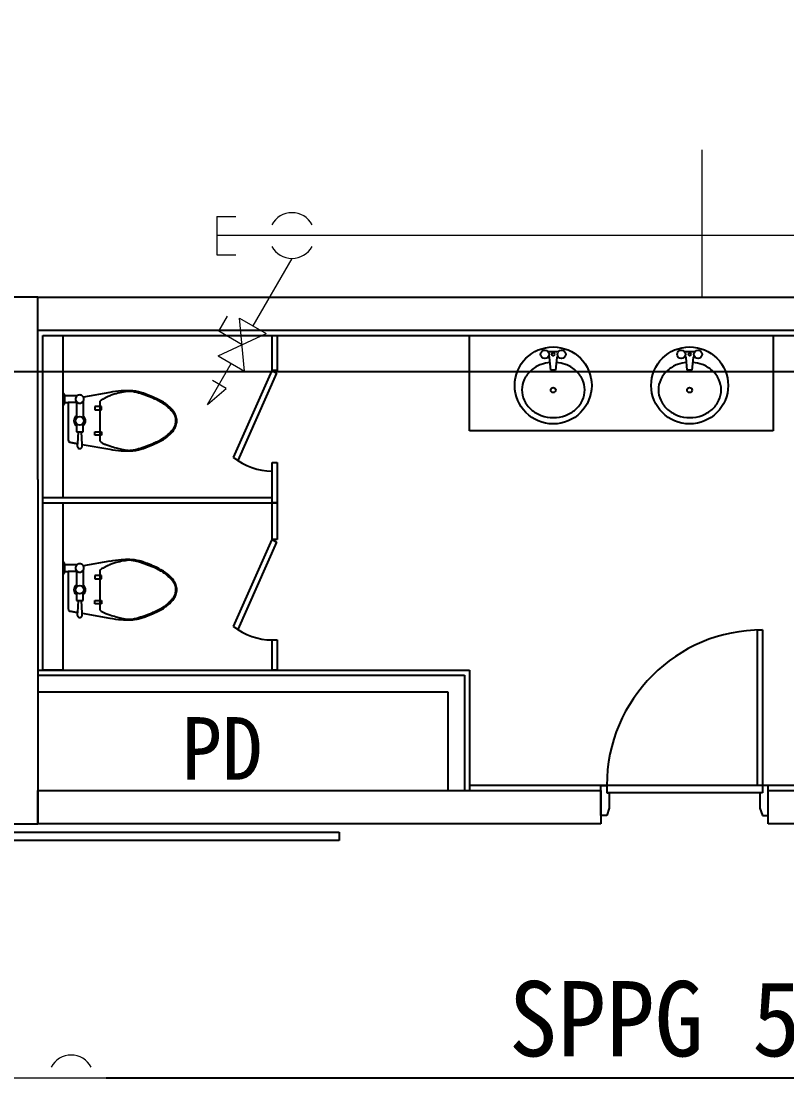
# Model space of a CAD drawing. Header units: millimetres. Extents: x 16332047 to 33387680, y -14835522 to -7015081.
# Drawn here: x 16637562 to 16641681, y -7661795 to -7656108 of the extents above; entities that cross this region are included whole.
import ezdxf
from ezdxf.enums import TextEntityAlignment as Align

# ---------------------------------------------------------------- set-up
doc = ezdxf.new("R2010")
doc.units = ezdxf.units.MM
doc.header["$LTSCALE"] = 300
doc.header["$MEASUREMENT"] = 0
doc.layers.get('0').update_dxf_attribs({"linetype": 'CONTINUOUS'})
doc.layers.add('건물', color=8, linetype='CONTINUOUS')
doc.layers.add('기존관', color=7, linetype='CONTINUOUS', lineweight=9)
doc.styles.add('돋움체', font='')
doc.styles.get('돋움체').set_extended_font_data('DotumChe')

# ---------------------------------------------------------------- blocks, each defined once
blk = doc.blocks.new('H_4')
at = {"color": 2}
for p, q in [((0, 100), (100, 100)), ((0, 100), (0, -100)), ((0, -100), (100, -100))]:
    blk.add_line(p, q, dxfattribs=at)

msp = doc.modelspace()

# ---------------------------------------------------------------- linework, layer by layer
at = {"layer": '건물'}
for p, q in [((16637651.9, -7657592.8), (16635311.9, -7657592.8)), ((16637651.9, -7657592.8), (16642898.9, -7657592.9)), ((16637651.9, -7657772.8), (16637651.9, -7657592.8)), ((16637651.9, -7658573.8), (16637651.9, -7657592.8)), ((16642898.9, -7657772.9), (16637651.9, -7657772.8)), ((16637678.9, -7659599.8), (16637678.9, -7657799.8)), ((16637678.9, -7657799.8), (16642898.9, -7657799.9)), ((16637678.9, -7658672.8), (16637678.9, -7657799.8)), ((16637678.9, -7657799.8), (16637786.9, -7657799.8)), ((16637786.9, -7657799.8), (16637786.9, -7658672.8)), ((16638911.9, -7657988.8), (16638911.9, -7657799.8)), ((16638911.9, -7657799.8), (16638938.9, -7657799.8)), ((16638938.9, -7657799.8), (16638938.9, -7657988.8)), ((16639973.9, -7658312.8), (16639973.9, -7657799.8)), ((16639973.9, -7657799.8), (16641607.8, -7657799.8)), ((16641607.8, -7657799.8), (16641607.8, -7658312.8)), ((16640450.3, -7657888.3), (16640397.5, -7657888.3)), ((16640400.3, -7657913.5), (16640397.5, -7657913.5)), ((16640411.3, -7657986.4), (16640404.8, -7657917.5)), ((16640443, -7657917.5), (16640436.5, -7657986.4)), ((16640450.3, -7657913.5), (16640447.5, -7657913.5)), ((16641184.2, -7657888.3), (16641131.4, -7657888.3)), ((16641134.2, -7657913.5), (16641131.4, -7657913.5)), ((16641145.2, -7657986.4), (16641138.7, -7657917.5)), ((16641176.9, -7657917.5), (16641170.4, -7657986.4)), ((16641184.2, -7657913.5), (16641181.4, -7657913.5)), ((16640436.5, -7657986.4), (16640411.3, -7657986.4)), ((16641170.4, -7657986.4), (16641145.2, -7657986.4)), ((16638704.9, -7658456.5), (16638911.9, -7657988.8)), ((16638935.3, -7658002.3), (16638727.2, -7658472.7)), ((16638911.9, -7657988.8), (16638935.3, -7658002.3)), ((16638938.9, -7657988.8), (16638911.9, -7657988.8)), ((16637795.9, -7658114.8), (16637786.9, -7658110.3)), ((16637786.9, -7658110.3), (16637786.9, -7658173.3)), ((16637795.9, -7658114.8), (16637786.9, -7658110.3)), ((16637786.9, -7658110.3), (16637786.9, -7658173.3)), ((16637795.9, -7658123.8), (16637795.9, -7658114.8)), ((16637795.9, -7658123.8), (16637795.9, -7658114.8)), ((16637795.9, -7658123.8), (16637795.9, -7658159.8)), ((16637863.4, -7658123.8), (16637795.9, -7658123.8)), ((16637863.4, -7658123.8), (16637795.9, -7658123.8)), ((16637858.9, -7658155.3), (16637858.9, -7658245.3)), ((16637894.9, -7658155.3), (16637894.9, -7658245.3)), ((16638038.9, -7658105.8), (16637896.6, -7658130.9)), ((16638038.9, -7658105.8), (16637896.6, -7658130.9)), ((16637984.9, -7658155.3), (16637984.9, -7658362.3)), ((16637786.9, -7658173.3), (16637795.9, -7658168.8)), ((16637786.9, -7658173.3), (16637795.9, -7658168.8)), ((16637795.9, -7658168.8), (16637795.9, -7658159.8)), ((16637795.9, -7658159.8), (16637815.1, -7658159.8)), ((16637795.9, -7658168.8), (16637795.9, -7658159.8)), ((16637795.9, -7658159.8), (16637815.1, -7658159.8)), ((16637814.4, -7658170.3), (16637814, -7658180.7)), ((16637814.4, -7658170.3), (16637814, -7658180.7)), ((16637814, -7658180.7), (16637814, -7658258.8)), ((16637814, -7658180.7), (16637814, -7658258.8)), ((16637814.8, -7658163.8), (16637814.4, -7658170.3)), ((16637814.8, -7658163.8), (16637814.4, -7658170.3)), ((16637815.1, -7658159.8), (16637814.8, -7658163.8)), ((16637815.1, -7658159.8), (16637814.8, -7658163.8)), ((16637863.4, -7658159.8), (16637815.1, -7658159.8)), ((16637993.9, -7658182.3), (16637957.9, -7658182.3)), ((16637957.9, -7658182.3), (16637957.9, -7658200.3)), ((16637957.9, -7658200.3), (16637993.9, -7658200.3)), ((16637993.9, -7658200.3), (16637993.9, -7658182.3)), ((16637814, -7658258.8), (16637814, -7658337)), ((16637814, -7658258.8), (16637814, -7658337)), ((16637858.9, -7658272.3), (16637858.9, -7658317.3)), ((16637858.9, -7658317.3), (16637894.9, -7658317.3)), ((16637867.9, -7658317.3), (16637864.2, -7658380.9)), ((16637889.9, -7658385.5), (16637885.9, -7658317.3)), ((16637894.9, -7658317.3), (16637894.9, -7658272.3)), ((16637957.9, -7658335.3), (16637957.9, -7658317.3)), ((16637957.9, -7658317.3), (16637993.9, -7658317.3)), ((16637993.9, -7658317.3), (16637993.9, -7658335.3)), ((16641607.8, -7658312.8), (16639973.9, -7658312.8)), ((16637814, -7658337), (16637814.4, -7658347.3)), ((16637814, -7658337), (16637814.4, -7658347.3)), ((16637814.4, -7658347.3), (16637814.8, -7658353.8)), ((16637814.4, -7658347.3), (16637814.8, -7658353.8)), ((16637814.8, -7658353.8), (16637815.3, -7658360.2)), ((16637814.8, -7658353.8), (16637815.3, -7658360.2)), ((16637815.3, -7658360.2), (16637815.8, -7658366)), ((16637815.3, -7658360.2), (16637815.8, -7658366)), ((16637815.8, -7658366), (16637816.6, -7658369.7)), ((16637815.8, -7658366), (16637816.6, -7658369.7)), ((16637816.6, -7658369.7), (16637818.1, -7658371.2)), ((16637816.6, -7658369.7), (16637818.1, -7658371.2)), ((16637818.1, -7658371.2), (16637820.8, -7658372.3)), ((16637818.1, -7658371.2), (16637820.8, -7658372.3)), ((16637820.8, -7658372.3), (16637823.9, -7658373.2)), ((16637820.8, -7658372.3), (16637823.9, -7658373.2)), ((16637823.9, -7658373.2), (16637827.1, -7658373.9)), ((16637823.9, -7658373.2), (16637827.1, -7658373.9)), ((16637827.1, -7658373.9), (16637831, -7658374.8)), ((16637827.1, -7658373.9), (16637831, -7658374.8)), ((16637831, -7658374.8), (16637836.9, -7658375.9)), ((16637831, -7658374.8), (16637836.9, -7658375.9)), ((16637836.9, -7658375.9), (16637840.6, -7658376.6)), ((16637836.9, -7658375.9), (16637840.6, -7658376.6)), ((16637840.6, -7658376.6), (16637844.6, -7658377.3)), ((16637840.6, -7658376.6), (16637844.6, -7658377.3)), ((16637844.6, -7658377.3), (16637849.2, -7658378.1)), ((16637844.6, -7658377.3), (16637849.2, -7658378.1)), ((16637849.2, -7658378.1), (16637854.4, -7658379.1)), ((16637849.2, -7658378.1), (16637854.4, -7658379.1)), ((16637854.4, -7658379.1), (16637859.7, -7658380.1)), ((16637854.4, -7658379.1), (16637859.7, -7658380.1)), ((16637859.7, -7658380.1), (16637864.2, -7658380.9)), ((16637859.7, -7658380.1), (16637864.2, -7658380.9)), ((16637863.9, -7658385.5), (16637863.7, -7658388.2)), ((16637863.9, -7658385.5), (16637863.7, -7658388.2)), ((16637864.2, -7658380.9), (16637863.9, -7658385.5)), ((16637864.2, -7658380.9), (16637863.9, -7658385.5)), ((16637890.1, -7658388.2), (16637889.9, -7658385.5)), ((16637889.9, -7658385.5), (16638038.9, -7658411.8)), ((16637890.1, -7658388.2), (16637889.9, -7658385.5)), ((16637889.9, -7658385.5), (16638038.9, -7658411.8)), ((16637993.9, -7658335.3), (16637957.9, -7658335.3)), ((16637863.5, -7658391.5), (16637863.4, -7658395.3)), ((16637863.5, -7658391.5), (16637863.4, -7658395.3)), ((16637863.4, -7658395.3), (16637864.2, -7658399.3)), ((16637863.4, -7658395.3), (16637864.2, -7658399.3)), ((16637863.7, -7658388.2), (16637863.5, -7658391.5)), ((16637863.7, -7658388.2), (16637863.5, -7658391.5)), ((16637864.2, -7658399.3), (16637866.2, -7658402.8)), ((16637864.2, -7658399.3), (16637866.2, -7658402.8)), ((16637866.2, -7658402.8), (16637868.9, -7658405.5)), ((16637866.2, -7658402.8), (16637868.9, -7658405.5)), ((16637868.9, -7658405.5), (16637871.7, -7658407.1)), ((16637868.9, -7658405.5), (16637871.7, -7658407.1)), ((16637871.7, -7658407.1), (16637874, -7658407.8)), ((16637871.7, -7658407.1), (16637874, -7658407.8)), ((16637874, -7658407.8), (16637876, -7658408.1)), ((16637874, -7658407.8), (16637876, -7658408.1)), ((16637876, -7658408.1), (16637876.9, -7658408.1)), ((16637876, -7658408.1), (16637876.9, -7658408.1)), ((16637876.9, -7658408.1), (16637877.8, -7658408.1)), ((16637876.9, -7658408.1), (16637877.8, -7658408.1)), ((16637877.8, -7658408.1), (16637879.8, -7658407.8)), ((16637877.8, -7658408.1), (16637879.8, -7658407.8)), ((16637879.8, -7658407.8), (16637882.1, -7658407.1)), ((16637879.8, -7658407.8), (16637882.1, -7658407.1)), ((16637882.1, -7658407.1), (16637884.9, -7658405.5)), ((16637882.1, -7658407.1), (16637884.9, -7658405.5)), ((16637884.9, -7658405.5), (16637887.6, -7658402.8)), ((16637884.9, -7658405.5), (16637887.6, -7658402.8)), ((16637887.6, -7658402.8), (16637889.6, -7658399.3)), ((16637887.6, -7658402.8), (16637889.6, -7658399.3)), ((16637889.6, -7658399.3), (16637890.4, -7658395.3)), ((16637889.6, -7658399.3), (16637890.4, -7658395.3)), ((16637890.3, -7658391.5), (16637890.1, -7658388.2)), ((16637890.3, -7658391.5), (16637890.1, -7658388.2)), ((16637890.4, -7658395.3), (16637890.3, -7658391.5)), ((16637890.4, -7658395.3), (16637890.3, -7658391.5)), ((16638727.2, -7658472.7), (16638704.9, -7658456.5)), ((16638911.9, -7658699.8), (16638911.9, -7658483.8)), ((16638911.9, -7658483.8), (16638938.9, -7658483.8)), ((16638938.9, -7658483.8), (16638938.9, -7658699.8)), ((16637651.9, -7658573.8), (16637651.9, -7660427.8)), ((16637786.9, -7658672.8), (16637678.9, -7658672.8)), ((16638911.9, -7658672.8), (16637678.9, -7658672.8)), ((16637678.9, -7659599.8), (16637678.9, -7658699.8)), ((16637678.9, -7658699.8), (16637786.9, -7658699.8)), ((16637678.9, -7658699.8), (16638911.9, -7658699.8)), ((16637786.9, -7658699.8), (16637786.9, -7659599.8)), ((16638911.9, -7658699.8), (16638911.9, -7658672.8)), ((16638911.9, -7658897.8), (16638911.9, -7658699.8)), ((16638911.9, -7658699.8), (16638938.9, -7658699.8)), ((16638938.9, -7658699.8), (16638911.9, -7658699.8)), ((16638938.9, -7658699.8), (16638938.9, -7658897.8)), ((16638704.9, -7659365.5), (16638911.9, -7658897.8)), ((16638935.3, -7658911.3), (16638727.2, -7659381.7)), ((16638911.9, -7658897.8), (16638935.3, -7658911.3)), ((16638938.9, -7658897.8), (16638911.9, -7658897.8)), ((16637795.9, -7659023.8), (16637786.9, -7659019.3)), ((16637786.9, -7659019.3), (16637786.9, -7659082.3)), ((16637795.9, -7659023.8), (16637786.9, -7659019.3)), ((16637786.9, -7659019.3), (16637786.9, -7659082.3)), ((16637795.9, -7659032.8), (16637795.9, -7659023.8)), ((16637795.9, -7659032.8), (16637795.9, -7659023.8)), ((16637795.9, -7659032.8), (16637795.9, -7659068.8)), ((16637863.4, -7659032.8), (16637795.9, -7659032.8)), ((16637863.4, -7659032.8), (16637795.9, -7659032.8)), ((16637858.9, -7659064.3), (16637858.9, -7659154.3)), ((16637894.9, -7659064.3), (16637894.9, -7659154.3)), ((16638038.9, -7659014.8), (16637896.6, -7659039.9)), ((16638038.9, -7659014.8), (16637896.6, -7659039.9)), ((16637984.9, -7659064.3), (16637984.9, -7659271.3)), ((16637786.9, -7659082.3), (16637795.9, -7659077.8)), ((16637786.9, -7659082.3), (16637795.9, -7659077.8)), ((16637795.9, -7659077.8), (16637795.9, -7659068.8)), ((16637795.9, -7659068.8), (16637815.1, -7659068.8)), ((16637795.9, -7659077.8), (16637795.9, -7659068.8)), ((16637795.9, -7659068.8), (16637815.1, -7659068.8)), ((16637814.4, -7659079.3), (16637814, -7659089.7)), ((16637814.4, -7659079.3), (16637814, -7659089.7)), ((16637814, -7659089.7), (16637814, -7659167.8)), ((16637814, -7659089.7), (16637814, -7659167.8)), ((16637814.8, -7659072.8), (16637814.4, -7659079.3)), ((16637814.8, -7659072.8), (16637814.4, -7659079.3)), ((16637815.1, -7659068.8), (16637814.8, -7659072.8)), ((16637815.1, -7659068.8), (16637814.8, -7659072.8)), ((16637863.4, -7659068.8), (16637815.1, -7659068.8)), ((16637993.9, -7659091.3), (16637957.9, -7659091.3)), ((16637957.9, -7659091.3), (16637957.9, -7659109.3)), ((16637957.9, -7659109.3), (16637993.9, -7659109.3)), ((16637993.9, -7659109.3), (16637993.9, -7659091.3)), ((16637814, -7659167.8), (16637814, -7659246)), ((16637814, -7659167.8), (16637814, -7659246)), ((16637858.9, -7659181.3), (16637858.9, -7659226.3)), ((16637894.9, -7659226.3), (16637894.9, -7659181.3)), ((16637858.9, -7659226.3), (16637894.9, -7659226.3)), ((16637867.9, -7659226.3), (16637864.2, -7659289.9)), ((16637889.9, -7659294.5), (16637885.9, -7659226.3)), ((16637957.9, -7659244.3), (16637957.9, -7659226.3)), ((16637957.9, -7659226.3), (16637993.9, -7659226.3)), ((16637993.9, -7659226.3), (16637993.9, -7659244.3)), ((16637814, -7659246), (16637814.4, -7659256.3)), ((16637814, -7659246), (16637814.4, -7659256.3)), ((16637814.4, -7659256.3), (16637814.8, -7659262.8)), ((16637814.4, -7659256.3), (16637814.8, -7659262.8)), ((16637814.8, -7659262.8), (16637815.3, -7659269.2)), ((16637814.8, -7659262.8), (16637815.3, -7659269.2)), ((16637815.3, -7659269.2), (16637815.8, -7659275)), ((16637815.3, -7659269.2), (16637815.8, -7659275)), ((16637815.8, -7659275), (16637816.6, -7659278.7)), ((16637815.8, -7659275), (16637816.6, -7659278.7)), ((16637816.6, -7659278.7), (16637818.1, -7659280.2)), ((16637816.6, -7659278.7), (16637818.1, -7659280.2)), ((16637818.1, -7659280.2), (16637820.8, -7659281.3)), ((16637818.1, -7659280.2), (16637820.8, -7659281.3)), ((16637820.8, -7659281.3), (16637823.9, -7659282.2)), ((16637820.8, -7659281.3), (16637823.9, -7659282.2)), ((16637823.9, -7659282.2), (16637827.1, -7659282.9)), ((16637823.9, -7659282.2), (16637827.1, -7659282.9)), ((16637827.1, -7659282.9), (16637831, -7659283.8)), ((16637827.1, -7659282.9), (16637831, -7659283.8)), ((16637831, -7659283.8), (16637836.9, -7659284.9)), ((16637831, -7659283.8), (16637836.9, -7659284.9)), ((16637836.9, -7659284.9), (16637840.6, -7659285.6)), ((16637836.9, -7659284.9), (16637840.6, -7659285.6)), ((16637840.6, -7659285.6), (16637844.6, -7659286.3)), ((16637840.6, -7659285.6), (16637844.6, -7659286.3)), ((16637844.6, -7659286.3), (16637849.2, -7659287.1)), ((16637844.6, -7659286.3), (16637849.2, -7659287.1)), ((16637849.2, -7659287.1), (16637854.4, -7659288.1)), ((16637849.2, -7659287.1), (16637854.4, -7659288.1)), ((16637854.4, -7659288.1), (16637859.7, -7659289.1)), ((16637854.4, -7659288.1), (16637859.7, -7659289.1)), ((16637859.7, -7659289.1), (16637864.2, -7659289.9)), ((16637859.7, -7659289.1), (16637864.2, -7659289.9)), ((16637863.9, -7659294.5), (16637863.7, -7659297.2)), ((16637863.9, -7659294.5), (16637863.7, -7659297.2)), ((16637864.2, -7659289.9), (16637863.9, -7659294.5)), ((16637864.2, -7659289.9), (16637863.9, -7659294.5)), ((16637890.1, -7659297.2), (16637889.9, -7659294.5)), ((16637889.9, -7659294.5), (16638038.9, -7659320.8)), ((16637890.1, -7659297.2), (16637889.9, -7659294.5)), ((16637889.9, -7659294.5), (16638038.9, -7659320.8)), ((16637993.9, -7659244.3), (16637957.9, -7659244.3)), ((16637863.5, -7659300.5), (16637863.4, -7659304.3)), ((16637863.5, -7659300.5), (16637863.4, -7659304.3)), ((16637863.4, -7659304.3), (16637864.2, -7659308.3)), ((16637863.4, -7659304.3), (16637864.2, -7659308.3)), ((16637863.7, -7659297.2), (16637863.5, -7659300.5)), ((16637863.7, -7659297.2), (16637863.5, -7659300.5)), ((16637864.2, -7659308.3), (16637866.2, -7659311.8)), ((16637864.2, -7659308.3), (16637866.2, -7659311.8)), ((16637866.2, -7659311.8), (16637868.9, -7659314.5)), ((16637866.2, -7659311.8), (16637868.9, -7659314.5)), ((16637868.9, -7659314.5), (16637871.7, -7659316.1)), ((16637868.9, -7659314.5), (16637871.7, -7659316.1)), ((16637871.7, -7659316.1), (16637874, -7659316.8)), ((16637871.7, -7659316.1), (16637874, -7659316.8)), ((16637874, -7659316.8), (16637876, -7659317.1)), ((16637874, -7659316.8), (16637876, -7659317.1)), ((16637876, -7659317.1), (16637876.9, -7659317.1)), ((16637876, -7659317.1), (16637876.9, -7659317.1)), ((16637876.9, -7659317.1), (16637877.8, -7659317.1)), ((16637876.9, -7659317.1), (16637877.8, -7659317.1)), ((16637877.8, -7659317.1), (16637879.8, -7659316.8)), ((16637877.8, -7659317.1), (16637879.8, -7659316.8)), ((16637879.8, -7659316.8), (16637882.1, -7659316.1)), ((16637879.8, -7659316.8), (16637882.1, -7659316.1)), ((16637882.1, -7659316.1), (16637884.9, -7659314.5)), ((16637882.1, -7659316.1), (16637884.9, -7659314.5)), ((16637884.9, -7659314.5), (16637887.6, -7659311.8)), ((16637884.9, -7659314.5), (16637887.6, -7659311.8)), ((16637887.6, -7659311.8), (16637889.6, -7659308.3)), ((16637887.6, -7659311.8), (16637889.6, -7659308.3)), ((16637889.6, -7659308.3), (16637890.4, -7659304.3)), ((16637889.6, -7659308.3), (16637890.4, -7659304.3)), ((16637890.3, -7659300.5), (16637890.1, -7659297.2)), ((16637890.3, -7659300.5), (16637890.1, -7659297.2)), ((16637890.4, -7659304.3), (16637890.3, -7659300.5)), ((16637890.4, -7659304.3), (16637890.3, -7659300.5)), ((16638727.2, -7659381.7), (16638704.9, -7659365.5)), ((16641522.3, -7660220.8), (16641522.3, -7659383.8)), ((16641522.3, -7659383.8), (16641549.3, -7659383.8)), ((16641549.3, -7659383.8), (16641549.3, -7660220.8)), ((16638911.9, -7659599.8), (16638911.9, -7659437.8)), ((16638911.9, -7659437.8), (16638938.9, -7659437.8)), ((16638938.9, -7659437.8), (16638938.9, -7659599.8)), ((16637651.9, -7659599.9), (16639973.9, -7659599.9)), ((16637651.9, -7659626.9), (16639946.9, -7659626.9)), ((16637786.9, -7659599.8), (16637678.9, -7659599.8)), ((16638938.9, -7659599.8), (16638911.9, -7659599.8)), ((16639946.9, -7659626.9), (16639946.9, -7660247.8)), ((16639973.9, -7659599.9), (16639973.9, -7660247.8)), ((16637651.9, -7659716.9), (16639856.9, -7659716.9)), ((16639856.9, -7659716.9), (16639856.9, -7660247.8)), ((16637651.9, -7660247.8), (16640680.8, -7660247.8)), ((16637651.9, -7660427.8), (16637651.9, -7660247.8)), ((16640680.8, -7660220.8), (16639973.9, -7660220.8)), ((16641580.8, -7660220.8), (16640680.8, -7660220.8)), ((16640680.8, -7660382.8), (16640680.8, -7660220.8)), ((16640680.8, -7660220.8), (16640712.3, -7660220.8)), ((16640680.8, -7660247.8), (16640680.8, -7660427.8)), ((16641549.3, -7660220.8), (16640712.3, -7660220.8)), ((16640712.3, -7660220.8), (16640712.3, -7660261.3)), ((16641549.3, -7660261.3), (16640712.3, -7660261.3)), ((16640712.3, -7660261.3), (16640725.8, -7660261.3)), ((16640725.8, -7660261.3), (16640725.8, -7660342.3)), ((16641549.3, -7660220.8), (16641522.3, -7660220.8)), ((16641549.3, -7660261.3), (16641535.8, -7660261.3)), ((16641535.8, -7660261.3), (16641535.8, -7660342.3)), ((16641580.8, -7660220.8), (16641549.3, -7660220.8)), ((16641549.3, -7660220.8), (16641549.3, -7660261.3)), ((16642871.9, -7660220.9), (16641580.8, -7660220.8)), ((16641580.8, -7660382.8), (16641580.8, -7660220.8)), ((16641580.8, -7660247.8), (16642898.9, -7660247.9)), ((16641580.8, -7660427.8), (16641580.8, -7660247.8)), ((16640725.8, -7660342.3), (16640712.3, -7660382.8)), ((16641535.8, -7660342.3), (16641549.3, -7660382.8)), ((16635311.9, -7660427.8), (16637651.9, -7660427.8)), ((16640680.8, -7660427.8), (16637651.9, -7660427.8)), ((16640712.3, -7660382.8), (16640680.8, -7660382.8)), ((16640712.3, -7660382.8), (16640712.3, -7660382.8)), ((16641549.3, -7660382.8), (16641549.3, -7660382.8)), ((16641549.3, -7660382.8), (16641580.8, -7660382.8)), ((16642898.9, -7660427.9), (16641580.8, -7660427.8)), ((16634411.9, -7660472.7), (16639271.9, -7660472.7)), ((16639271.9, -7660472.7), (16639271.9, -7660517.7)), ((16639271.9, -7660517.7), (16634411.9, -7660517.7)), ((16638019.8, -7661794.5), (16643614.6, -7661794.5))]:
    msp.add_line(p, q, dxfattribs=at)
msp.add_lwpolyline([(16633869.6, -7650200.8), (16644438.5, -7650200.8), (16644438.5, -7657995.5), (16633869.6, -7657995.5)], close=True, dxfattribs=at)
for centre, radius in [((16640423.9, -7658068.3), 207), ((16641157.8, -7658068.3), 207), ((16640378.9, -7657900.9), 22.5), ((16640423.9, -7657900.9), 7.2), ((16640468.9, -7657900.9), 22.5), ((16641112.8, -7657900.9), 22.5), ((16641157.8, -7657900.9), 7.2), ((16641202.8, -7657900.9), 22.5), ((16640423.9, -7658093), 13.5), ((16641157.8, -7658093), 13.5), ((16637876.9, -7658258.8), 22.5), ((16637876.9, -7659167.8), 22.5)]:
    msp.add_circle(centre, radius, dxfattribs=at)
for centre, radius, start, end in [((16640400.3, -7657918), 4.5, 5.3909, 90), ((16640447.5, -7657918), 4.5, 90, 174.6091), ((16641134.2, -7657918), 4.5, 5.3909, 90), ((16641181.4, -7657918), 4.5, 90, 174.6091), ((16640405.4, -7658101), 151.4, 131.3358, 154.7845), ((16640417.2, -7658114.5), 169.3, 110.0194, 131.3358), ((16640424.9, -7658135.5), 191.7, 95.2382, 110.0194), ((16640424.9, -7658135.5), 191.7, 69.9806, 85.3337), ((16640432.5, -7658114.5), 169.3, 48.6642, 69.9806), ((16640444.3, -7658101), 151.4, 25.2155, 48.6642), ((16641139.3, -7658101), 151.4, 131.3358, 154.7845), ((16641151.1, -7658114.5), 169.3, 110.0194, 131.3358), ((16641158.8, -7658135.5), 191.7, 95.2382, 110.0194), ((16641158.8, -7658135.5), 191.7, 69.9806, 85.3337), ((16641166.4, -7658114.5), 169.3, 48.6642, 69.9806), ((16641178.2, -7658101), 151.4, 25.2155, 48.6642), ((16640387.1, -7658092.4), 131.2, 154.7845, 180), ((16640462.6, -7658092.4), 131.2, 0, 25.2155), ((16641121, -7658092.4), 131.2, 154.7845, 180), ((16641196.5, -7658092.4), 131.2, 0, 25.2155), ((16638158.1, -7658792.9), 697.3, 94.7637, 99.8466), ((16638158.1, -7658792.9), 697.3, 94.7637, 99.8466), ((16638133.2, -7658493.8), 397.2, 88.0277, 94.7637), ((16638133.2, -7658493.8), 397.2, 88.0277, 94.7637), ((16638163.2, -7658403), 303.5, 94.3987, 101.6566), ((16638146.5, -7658186.4), 86.2, 80.7599, 94.3987), ((16638137.5, -7658369.8), 273.2, 81.2539, 88.0277), ((16638137.5, -7658369.8), 273.2, 81.2539, 88.0277), ((16638128.2, -7658299.5), 200.7, 74.0546, 80.7599), ((16638149.9, -7658289.2), 191.6, 73.1639, 81.2539), ((16638149.9, -7658289.2), 191.6, 73.1639, 81.2539), ((16640387.1, -7658092.4), 131.2, 180, 205.2155), ((16640462.6, -7658092.4), 131.2, 334.7845, 0), ((16641121, -7658092.4), 131.2, 180, 205.2155), ((16641196.5, -7658092.4), 131.2, 334.7845, 0), ((16637876.9, -7658141.8), 22.5, 126.8699, 28.9372), ((16637876.9, -7658141.8), 22.5, 28.9372, 126.8699), ((16637876.9, -7658141.8), 22.5, 28.9372, 126.8699), ((16637988.1, -7658155.3), 3.18, 126.8699, 180), ((16638080.4, -7658278.4), 157, 119.5675, 126.8699), ((16638213.7, -7658513.5), 427.3, 116.5651, 119.5675), ((16638144.5, -7658375), 272.5, 112.8054, 116.5651), ((16638120.7, -7658318.3), 210.9, 105.9454, 112.8054), ((16638210.8, -7658633.9), 539.2, 101.6566, 105.9454), ((16638006, -7658727.2), 645.6, 70.317, 74.0546), ((16638086.6, -7658498.5), 410.3, 71.5651, 73.1639), ((16638086.6, -7658498.5), 410.3, 71.5651, 73.1639), ((16637929.8, -7658968.9), 906.1, 70.4892, 71.5651), ((16637929.8, -7658968.9), 906.1, 70.4892, 71.5651), ((16637649.4, -7659724), 1704.2, 68.9625, 70.317), ((16638063.3, -7658592), 506.2, 66.0375, 70.4892), ((16638063.3, -7658592), 506.2, 66.0375, 70.4892), ((16638072.1, -7658624.9), 526.7, 66.5258, 68.9625), ((16637944.7, -7658858.8), 798.2, 62.4928, 66.0375), ((16637944.7, -7658858.8), 798.2, 62.4928, 66.0375), ((16638153.1, -7658438.5), 323.4, 61.3896, 66.5258), ((16638168.9, -7658409.5), 290.4, 55.9688, 61.3896), ((16638223.1, -7658324.3), 195.5, 53.1301, 62.4928), ((16638223.1, -7658324.3), 195.5, 53.1301, 62.4928), ((16640405.4, -7658083.8), 151.4, 205.2155, 228.6642), ((16640444.3, -7658083.8), 151.4, 311.3358, 334.7845), ((16641139.3, -7658083.8), 151.4, 205.2155, 228.6642), ((16641178.2, -7658083.8), 151.4, 311.3358, 334.7845), ((16638258.7, -7658276.5), 130, 49.3987, 55.9688), ((16638192.9, -7658364.5), 245.8, 44.7809, 53.1301), ((16638192.9, -7658364.5), 245.8, 44.7809, 53.1301), ((16638072.8, -7658493.3), 415.5, 45.7259, 49.3987), ((16638241.7, -7658320.1), 173.6, 36.8699, 45.7259), ((16638262, -7658295.9), 148.5, 33.6901, 44.7809), ((16638262, -7658295.9), 148.5, 33.6901, 44.7809), ((16638323.7, -7658254.8), 74.3, 17.9901, 33.6901), ((16638323.7, -7658254.8), 74.3, 17.9901, 33.6901), ((16640417.2, -7658070.4), 169.3, 228.6642, 249.9806), ((16640432.5, -7658070.4), 169.3, 290.0194, 311.3358), ((16641151.1, -7658070.4), 169.3, 228.6642, 249.9806), ((16641166.4, -7658070.4), 169.3, 290.0194, 311.3358), ((16637876.9, -7658258.8), 31.5, 124.8499, 235.1501), ((16637876.9, -7658258.8), 31.5, 304.8499, 55.1501), ((16638315.2, -7658265), 81.7, 23.9447, 36.8699), ((16638348.4, -7658250.2), 45.4, 9.4624, 23.9447), ((16638299.5, -7658257.5), 94.9, 345.9638, 359.1779), ((16638304.7, -7658257.5), 89.8, 359.1779, 9.4624), ((16638302, -7658261.8), 97.1, 9.4624, 17.9901), ((16638302, -7658261.8), 97.1, 9.4624, 17.9901), ((16638302, -7658255.8), 97.1, 342.01, 350.5377), ((16638302, -7658255.8), 97.1, 342.01, 350.5377), ((16638320, -7658258.8), 78.9, 0, 9.4624), ((16638320, -7658258.8), 78.9, 0, 9.4624), ((16638320, -7658258.8), 78.9, 350.5377, 0), ((16638320, -7658258.8), 78.9, 350.5377, 0), ((16640424.9, -7658049.4), 191.7, 249.9806, 270), ((16640424.9, -7658049.4), 191.7, 270, 290.0194), ((16641158.8, -7658049.4), 191.7, 249.9806, 270), ((16641158.8, -7658049.4), 191.7, 270, 290.0194), ((16638192.9, -7658153.2), 245.8, 306.8699, 315.2192), ((16638192.9, -7658153.2), 245.8, 306.8699, 315.2192), ((16638063.5, -7658012.4), 430.6, 310.6013, 314.0583), ((16638239.2, -7658194), 177.9, 314.0583, 320.1945), ((16638262, -7658221.7), 148.5, 315.2192, 326.31), ((16638262, -7658221.7), 148.5, 315.2192, 326.31), ((16638277.4, -7658225.8), 128.2, 320.1945, 327.425), ((16638344.6, -7658268.7), 48.4, 327.425, 345.9638), ((16638323.7, -7658262.9), 74.3, 326.31, 342.01), ((16638323.7, -7658262.9), 74.3, 326.31, 342.01), ((16637996, -7658362.3), 11.1, 180, 225), ((16638023, -7658335.3), 49.3, 225, 245.9278), ((16638109.8, -7658141), 262.1, 245.9278, 249.444), ((16637649.4, -7656793.7), 1704.2, 289.683, 291.0375), ((16638072.1, -7657892.7), 526.7, 291.0375, 293.4742), ((16637944.7, -7657658.9), 798.2, 293.9625, 297.5073), ((16637944.7, -7657658.9), 798.2, 293.9625, 297.5073), ((16638144.5, -7658059.5), 344.8, 293.4742, 298.6105), ((16638196.8, -7658155.3), 235.8, 298.6105, 304.8227), ((16638223.1, -7658193.4), 195.5, 297.5073, 306.8699), ((16638223.1, -7658193.4), 195.5, 297.5073, 306.8699), ((16638243.3, -7658222.3), 154.2, 304.8227, 310.6013), ((16638195.9, -7657911.4), 507.3, 249.444, 251.9714), ((16638335.3, -7657483.1), 957.8, 251.9714, 254.0546), ((16638158.1, -7657724.8), 697.3, 260.1535, 265.2364), ((16638158.1, -7657724.8), 697.3, 260.1535, 265.2364), ((16638276.9, -7657687.6), 745, 254.0546, 256.4167), ((16638133.2, -7658023.8), 397.2, 265.2364, 271.9724), ((16638133.2, -7658023.8), 397.2, 265.2364, 271.9724), ((16638153.5, -7658198.1), 219.9, 256.4167, 265.6013), ((16638144.3, -7658317.6), 100, 265.6013, 279.2402), ((16638137.5, -7658147.8), 273.2, 271.9724, 278.7462), ((16638137.5, -7658147.8), 273.2, 271.9724, 278.7462), ((16638128.2, -7658218.2), 200.7, 279.2402, 285.9454), ((16638149.9, -7658228.4), 191.6, 278.7462, 286.8361), ((16638149.9, -7658228.4), 191.6, 278.7462, 286.8361), ((16638006, -7657790.5), 645.6, 285.9454, 289.683), ((16638086.6, -7658019.1), 410.3, 286.8361, 288.435), ((16638086.6, -7658019.1), 410.3, 286.8361, 288.435), ((16637929.8, -7657548.8), 906.1, 288.435, 289.5109), ((16637929.8, -7657548.8), 906.1, 288.435, 289.5109), ((16638063.3, -7657925.7), 506.2, 289.5109, 293.9625), ((16638063.3, -7657925.7), 506.2, 289.5109, 293.9625), ((16638913.1, -7658193), 335.8, 231.6819, 269.7892), ((16638158.1, -7659701.9), 697.3, 94.7637, 99.8466), ((16638158.1, -7659701.9), 697.3, 94.7637, 99.8466), ((16638133.2, -7659402.8), 397.2, 88.0277, 94.7637), ((16638133.2, -7659402.8), 397.2, 88.0277, 94.7637), ((16638163.2, -7659312), 303.5, 94.3987, 101.6566), ((16638146.5, -7659095.4), 86.2, 80.7599, 94.3987), ((16638137.5, -7659278.8), 273.2, 81.2539, 88.0277), ((16638137.5, -7659278.8), 273.2, 81.2539, 88.0277), ((16638128.2, -7659208.5), 200.7, 74.0546, 80.7599), ((16638149.9, -7659198.2), 191.6, 73.1639, 81.2539), ((16638149.9, -7659198.2), 191.6, 73.1639, 81.2539), ((16637876.9, -7659050.8), 22.5, 126.8699, 28.9372), ((16637876.9, -7659050.8), 22.5, 28.9372, 126.8699), ((16637876.9, -7659050.8), 22.5, 28.9372, 126.8699), ((16637988.1, -7659064.3), 3.18, 126.8699, 180), ((16638080.4, -7659187.4), 157, 119.5675, 126.8699), ((16638213.7, -7659422.5), 427.3, 116.5651, 119.5675), ((16638144.5, -7659284), 272.5, 112.8054, 116.5651), ((16638120.7, -7659227.3), 210.9, 105.9454, 112.8054), ((16638210.8, -7659542.9), 539.2, 101.6566, 105.9454), ((16638006, -7659636.2), 645.6, 70.317, 74.0546), ((16638086.6, -7659407.5), 410.3, 71.5651, 73.1639), ((16638086.6, -7659407.5), 410.3, 71.5651, 73.1639), ((16637929.8, -7659877.9), 906.1, 70.4892, 71.5651), ((16637929.8, -7659877.9), 906.1, 70.4892, 71.5651), ((16637649.4, -7660633), 1704.2, 68.9625, 70.317), ((16638063.3, -7659501), 506.2, 66.0375, 70.4892), ((16638063.3, -7659501), 506.2, 66.0375, 70.4892), ((16638072.1, -7659533.9), 526.7, 66.5258, 68.9625), ((16637944.7, -7659767.8), 798.2, 62.4928, 66.0375), ((16637944.7, -7659767.8), 798.2, 62.4928, 66.0375), ((16638153.1, -7659347.5), 323.4, 61.3896, 66.5258), ((16638168.9, -7659318.5), 290.4, 55.9688, 61.3896), ((16638223.1, -7659233.3), 195.5, 53.1301, 62.4928), ((16638223.1, -7659233.3), 195.5, 53.1301, 62.4928), ((16638258.7, -7659185.5), 130, 49.3987, 55.9688), ((16638192.9, -7659273.5), 245.8, 44.7809, 53.1301), ((16638192.9, -7659273.5), 245.8, 44.7809, 53.1301), ((16638072.8, -7659402.3), 415.5, 45.7259, 49.3987), ((16638241.7, -7659229.1), 173.6, 36.8699, 45.7259), ((16638262, -7659204.9), 148.5, 33.6901, 44.7809), ((16638262, -7659204.9), 148.5, 33.6901, 44.7809), ((16638315.2, -7659174), 81.7, 23.9447, 36.8699), ((16638323.7, -7659163.8), 74.3, 17.9901, 33.6901), ((16638323.7, -7659163.8), 74.3, 17.9901, 33.6901), ((16637876.9, -7659167.8), 31.5, 124.8499, 235.1501), ((16637876.9, -7659167.8), 31.5, 304.8499, 55.1501), ((16638348.4, -7659159.2), 45.4, 9.4624, 23.9447), ((16638299.5, -7659166.5), 94.9, 345.9638, 359.1779), ((16638304.7, -7659166.5), 89.8, 359.1779, 9.4624), ((16638302, -7659170.8), 97.1, 9.4624, 17.9901), ((16638302, -7659170.8), 97.1, 9.4624, 17.9901), ((16638302, -7659164.8), 97.1, 342.01, 350.5377), ((16638302, -7659164.8), 97.1, 342.01, 350.5377), ((16638320, -7659167.8), 78.9, 0, 9.4624), ((16638320, -7659167.8), 78.9, 0, 9.4624), ((16638320, -7659167.8), 78.9, 350.5377, 0), ((16638320, -7659167.8), 78.9, 350.5377, 0), ((16638192.9, -7659062.2), 245.8, 306.8699, 315.2192), ((16638192.9, -7659062.2), 245.8, 306.8699, 315.2192), ((16638063.5, -7658921.4), 430.6, 310.6013, 314.0583), ((16638239.2, -7659103), 177.9, 314.0583, 320.1945), ((16638262, -7659130.7), 148.5, 315.2192, 326.31), ((16638262, -7659130.7), 148.5, 315.2192, 326.31), ((16638277.4, -7659134.8), 128.2, 320.1945, 327.425), ((16638344.6, -7659177.7), 48.4, 327.425, 345.9638), ((16638323.7, -7659171.9), 74.3, 326.31, 342.01), ((16638323.7, -7659171.9), 74.3, 326.31, 342.01), ((16637996, -7659271.3), 11.1, 180, 225), ((16638023, -7659244.3), 49.3, 225, 245.9278), ((16638109.8, -7659050), 262.1, 245.9278, 249.444), ((16638195.9, -7658820.4), 507.3, 249.444, 251.9714), ((16637649.4, -7657702.7), 1704.2, 289.683, 291.0375), ((16638072.1, -7658801.7), 526.7, 291.0375, 293.4742), ((16637944.7, -7658567.9), 798.2, 293.9625, 297.5073), ((16637944.7, -7658567.9), 798.2, 293.9625, 297.5073), ((16638144.5, -7658968.5), 344.8, 293.4742, 298.6105), ((16638196.8, -7659064.3), 235.8, 298.6105, 304.8227), ((16638223.1, -7659102.4), 195.5, 297.5073, 306.8699), ((16638223.1, -7659102.4), 195.5, 297.5073, 306.8699), ((16638243.3, -7659131.3), 154.2, 304.8227, 310.6013), ((16638335.3, -7658392.1), 957.8, 251.9714, 254.0546), ((16638158.1, -7658633.8), 697.3, 260.1535, 265.2364), ((16638158.1, -7658633.8), 697.3, 260.1535, 265.2364), ((16638276.9, -7658596.6), 745, 254.0546, 256.4167), ((16638133.2, -7658932.8), 397.2, 265.2364, 271.9724), ((16638133.2, -7658932.8), 397.2, 265.2364, 271.9724), ((16638153.5, -7659107.1), 219.9, 256.4167, 265.6013), ((16638144.3, -7659226.6), 100, 265.6013, 279.2402), ((16638137.5, -7659056.8), 273.2, 271.9724, 278.7462), ((16638137.5, -7659056.8), 273.2, 271.9724, 278.7462), ((16638128.2, -7659127.2), 200.7, 279.2402, 285.9454), ((16638149.9, -7659137.4), 191.6, 278.7462, 286.8361), ((16638149.9, -7659137.4), 191.6, 278.7462, 286.8361), ((16638006, -7658699.5), 645.6, 285.9454, 289.683), ((16638086.6, -7658928.1), 410.3, 286.8361, 288.435), ((16638086.6, -7658928.1), 410.3, 286.8361, 288.435), ((16637929.8, -7658457.8), 906.1, 288.435, 289.5109), ((16637929.8, -7658457.8), 906.1, 288.435, 289.5109), ((16638063.3, -7658834.7), 506.2, 289.5109, 293.9625), ((16638063.3, -7658834.7), 506.2, 289.5109, 293.9625), ((16638913.1, -7659102), 335.8, 231.6819, 269.7892), ((16641549.3, -7660220.8), 837, 90, 180)]:
    msp.add_arc(centre, radius, start, end, dxfattribs=at)
at = {"layer": '기존관'}
for p, q in [((16641224.9, -7657592.9), (16641224.9, -7656800.2)), ((16638829.7, -7657261.5), (16638613.7, -7657261.5)), ((16644086.9, -7657261.5), (16638829.7, -7657261.5)), ((16639018.7, -7657384.3), (16638808.6, -7657748.3)), ((16638625.5, -7657776.8), (16638672.1, -7657696.2)), ((16638763.6, -7657990.9), (16638737.3, -7657707.1)), ((16638737.3, -7657707.1), (16638879.9, -7657789.5)), ((16638621, -7657908.5), (16638879.9, -7657789.5)), ((16638750.4, -7657849), (16638625.5, -7657776.8)), ((16638621, -7657908.5), (16638763.6, -7657990.9)), ((16638565.1, -7658170), (16638692.3, -7657949.7)), ((16638664.3, -7658084.6), (16638590.7, -7658042.1)), ((16638565.1, -7658170), (16638664.3, -7658084.6)), ((16636091.5, -7661794.4), (16638019.8, -7661794.5))]:
    msp.add_line(p, q, dxfattribs=at)
for centre, start, end in [((16639018.7, -7657261.5), 28.3041, 151.6959), ((16639018.7, -7657261.5), 208.4369, 331.5631), ((16637830.8, -7661794.8), 28.3041, 151.6959)]:
    msp.add_arc(centre, 122.8, start, end, dxfattribs=at)

# ---------------------------------------------------------------- block references
at = {"layer": '기존관', "xscale": 1.031249999432475, "yscale": 1.031249999432475, "zscale": 1.031249999432475}
msp.add_blockref('H_4', (16638613.7, -7657261.5), dxfattribs=at)

# ---------------------------------------------------------------- texts
at = {"layer": '건물', "style": '돋움체'}
msp.add_text('PD', height=337.5, dxfattribs=at).set_placement((16638642.4, -7660190.6), align=Align.CENTER)
at = {"layer": '기존관', "style": '돋움체'}
msp.add_text('SPPG 50A', height=405, rotation=360, dxfattribs=at).set_placement((16640185, -7661678.5, 0))

doc.saveas('drawing.dxf')
